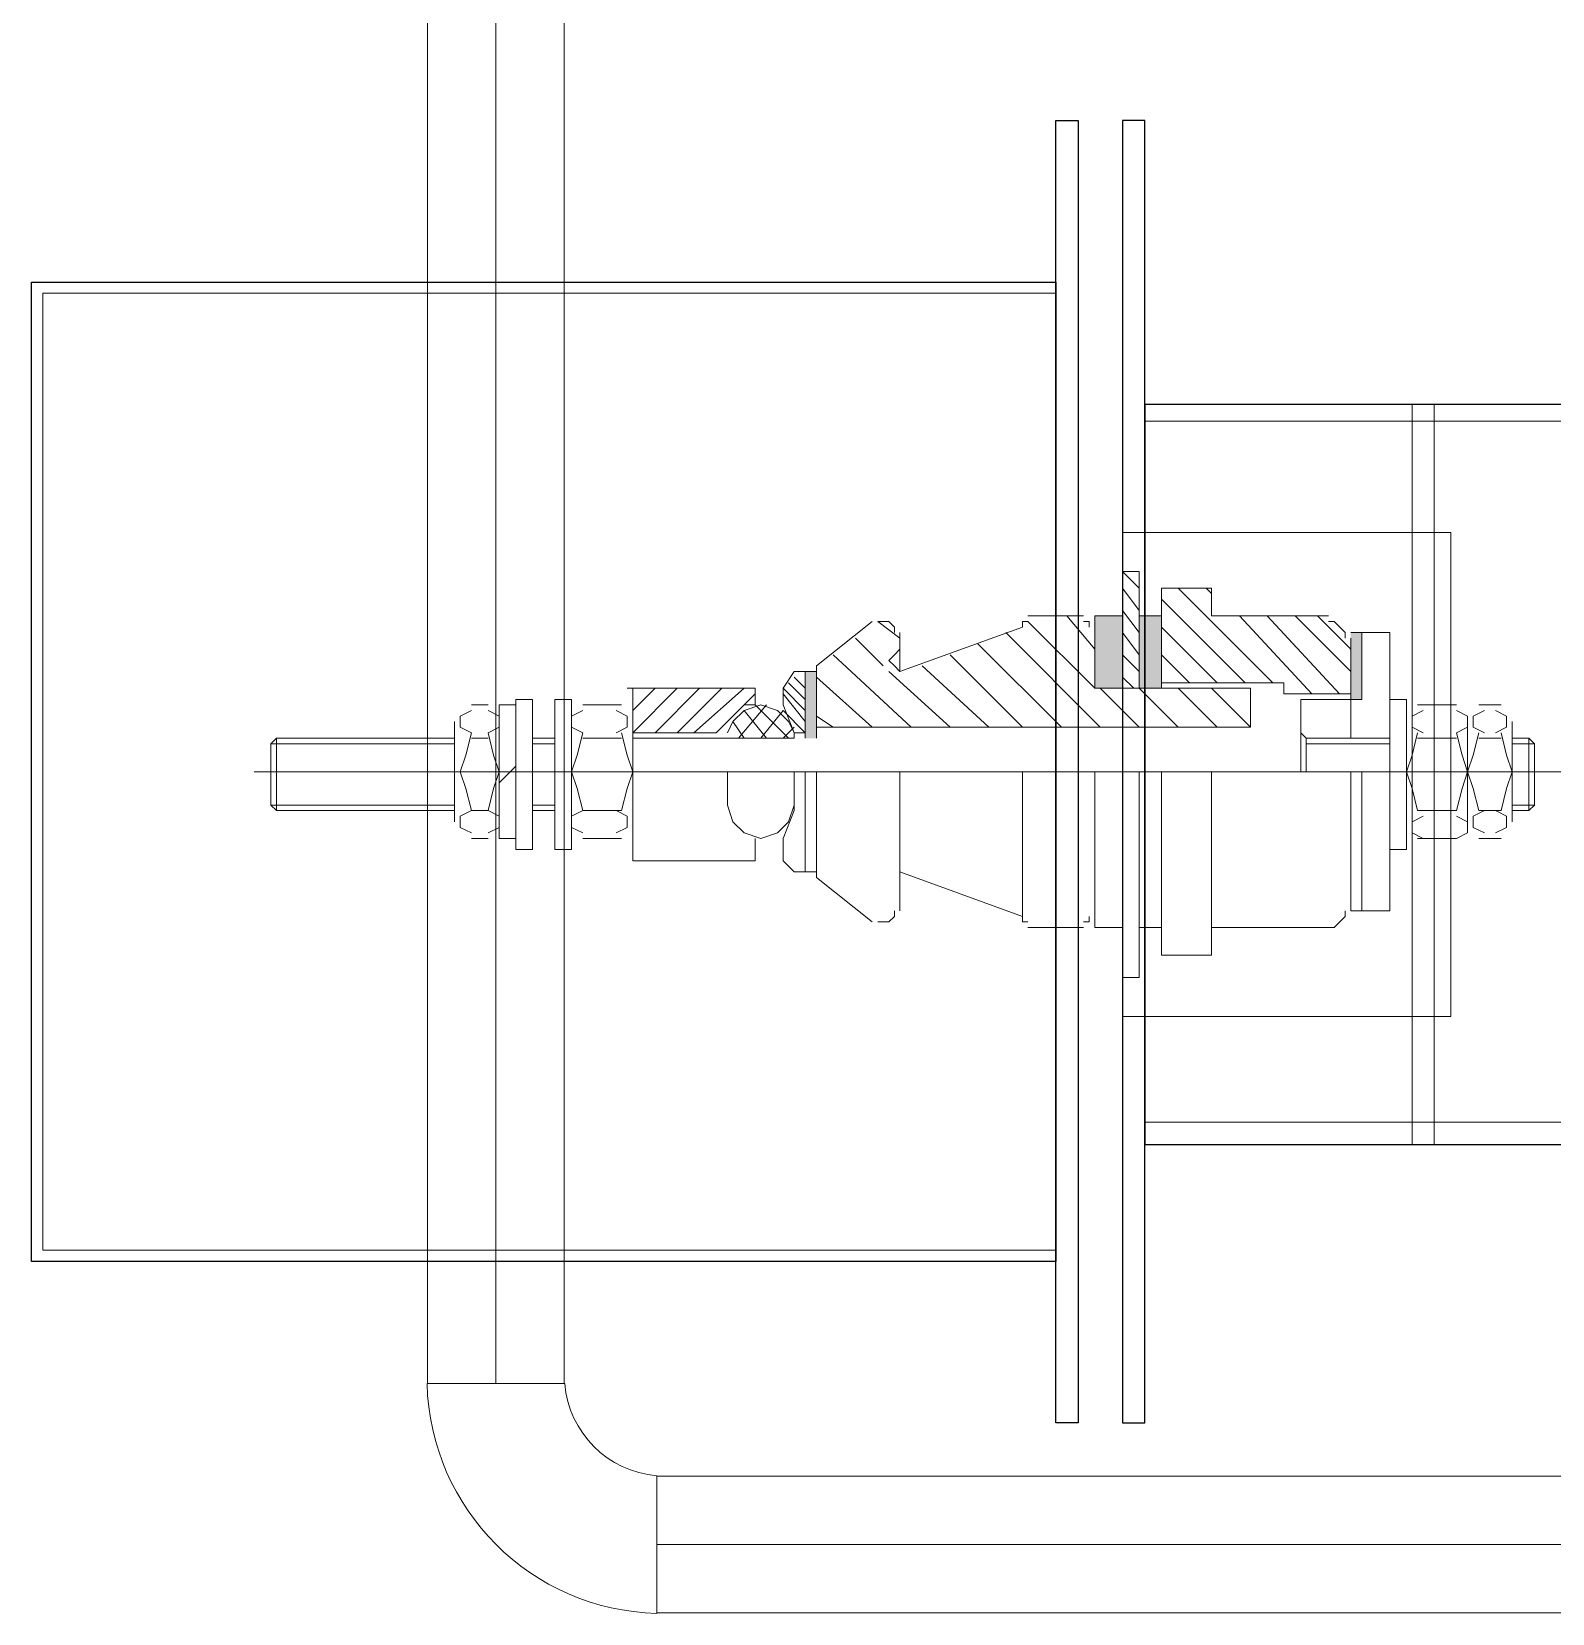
# Model space of a CAD drawing. Header units: metres. Extents: x 531759 to 532310, y 2674774 to 2675087.
# Drawn here: x 532121.2839 to 532121.6618, y 2674973.4716 to 2674973.8647 of the extents above; entities that cross this region are included whole.
import ezdxf

# ---------------------------------------------------------------- set-up
doc = ezdxf.new("R2010")
doc.units = ezdxf.units.M
doc.header["$MEASUREMENT"] = 0
doc.linetypes.add('CENTER2', pattern=[1.125, 0.75, -0.125, 0.125, -0.125])
doc.layers.add('IDT', color=7, linetype='Continuous')

# ---------------------------------------------------------------- blocks, each defined once
blk = doc.blocks.new('IDT')
at = {"layer": 'IDT', "transparency": 33554559}
for points in [[(16.62837719873895, 14.05317057925515), (16.63114349957803, 14.05317057925515), (16.63114349957803, 14.06976838429057), (16.62837719873895, 14.06976838429057)], [(16.49282845761562, 14.04348852631767), (16.4955947584547, 14.04348852631767), (16.4955947584547, 14.06008633135332), (16.49282845761562, 14.06008633135332)], [(16.54262187272187, 14.03933907505882), (16.54815447440049, 14.03933907505882), (16.54815447440049, 14.05732003051401), (16.54262187272187, 14.05732003051401)], [(16.55230392565934, 14.03933907505882), (16.55921967775774, 14.03933907505882), (16.55921967775774, 14.05732003051401), (16.55230392565934, 14.05732003051401)]]:
    blk.add_hatch(color=0, dxfattribs=at).paths.add_polyline_path(points)
at = {"layer": 'IDT', "color": 0, "lineweight": 0}
for p, q in [((16.66803310315734, 14.28718017940048), (15.83537647722895, 14.28718017940048)), ((16.66803310315734, 14.28718017940048), (15.83537647722895, 14.28718017940048)), ((16.66803310315734, 14.28728017940045), (16.66803310315734, 14.2530801794004)), ((16.66803310315734, 14.28728017940045), (16.66803310315734, 14.2530801794004)), ((16.66803310315734, 14.25318017940037), (15.02803310315747, 14.25318017940037)), ((16.66803310315734, 14.25318017940037), (15.02803310315747, 14.25318017940037)), ((16.69093310315728, 14.23018017940024), (16.72513310315733, 14.23018017940024)), ((16.69093310315728, 14.23018017940024), (16.72513310315733, 14.23018017940024)), ((16.69103310315748, 13.13762258859663), (16.69103310315748, 14.23018017940024)), ((16.69103310315748, 13.13762258859663), (16.69103310315748, 14.23018017940024)), ((16.72503310315713, 10.36062258859727), (16.72503310315713, 14.23018017940024)), ((16.72503310315713, 10.36062258859727), (16.72503310315713, 14.23018017940024))]:
    blk.add_line(p, q, dxfattribs=at)
at = {"layer": 'IDT', "color": 0, "linetype": 'CENTER2', "lineweight": 0, "ltscale": 500}
for p, q in [((16.66803310315734, 14.27018017940043), (15.83547647637104, 14.27018017940043)), ((16.66803310315734, 14.27018017940043), (15.83547647637104, 14.27018017940043)), ((16.70803310315731, 10.36062258859727), (16.70803310315731, 14.23018017940024)), ((16.70803310315731, 10.36062258859727), (16.70803310315731, 14.23018017940024))]:
    blk.add_line(p, q, dxfattribs=at)
at = {"layer": 'IDT', "color": 0, "lineweight": 25}
for p, q in [((16.55230392565934, 14.2398958859045), (16.54677109345565, 14.2398958859045)), ((16.54677109345565, 14.2398958859045), (16.54677109345565, 13.91623868771205)), ((16.55230392565934, 13.91623868771205), (16.55230392565934, 14.2398958859045)), ((16.56336935954167, 13.91623868771205), (16.56336935954167, 14.2398958859045)), ((16.56336935954167, 14.2398958859045), (16.56890173069476, 14.2398958859045)), ((16.56890173069476, 14.2398958859045), (16.56890173069476, 13.91623868771205)), ((16.56890173069476, 13.95635004988128), (16.56890173069476, 14.1997845237355)), ((16.56890173069476, 14.1997845237355), (16.823401407906, 14.1997845237355)), ((16.823401407906, 14.1997845237355), (16.823401407906, 13.95635004988128)), ((16.54677132398072, 14.1707383649233), (16.29227164676993, 14.1707383649233)), ((16.54677132398072, 13.98677935911303), (16.54677132398072, 14.1707383649233)), ((16.29227164676993, 13.98677935911303), (16.54677132398072, 13.98677935911303)), ((16.823401407906, 13.95635004988128), (16.56890173069476, 13.95635004988128)), ((16.54677109345565, 13.91623868771205), (16.55230392565934, 13.91623868771205)), ((16.56890173069476, 13.91623868771205), (16.56336935954167, 13.91623868771205))]:
    blk.add_line(p, q, dxfattribs=at)
at = {"layer": 'IDT', "color": 0, "lineweight": 13}
for p, q in [((16.56890173069476, 13.95911635072059), (16.56890173069476, 14.19701822289619)), ((16.56890173069476, 14.19701822289619), (16.82063510706692, 14.19701822289619)), ((16.82063510706692, 14.19701822289619), (16.82063510706692, 13.95911635072059)), ((16.47484750216043, 13.98677935911303), (16.47484750216043, 14.1707383649233)), ((16.48038010383905, 13.98677935911303), (16.48038010383905, 14.1707383649233)), ((16.54677132398072, 14.16520576324467), (16.29227164676993, 14.16520576324467)), ((16.54677132398072, 13.99092881037188), (16.54677132398072, 14.16520576324467)), ((16.38217642404541, 14.07806728680828), (16.45133394502662, 14.07806728680828)), ((16.29227164676993, 13.99092881037188), (16.54677132398072, 13.99092881037188)), ((16.82063510706692, 13.95911635072059), (16.56890173069476, 13.95911635072059))]:
    blk.add_line(p, q, dxfattribs=at)
at = {"layer": 'IDT', "color": 0, "lineweight": 20}
for p, q in [((16.47069805090158, 14.01859181876455), (16.47069805090158, 14.13892590527178)), ((16.47069805090158, 14.13892590527178), (16.54677132398072, 14.13892590527178)), ((16.54677109345565, 14.01859181876455), (16.54677109345565, 14.13892590527178)), ((16.54677109345565, 14.13892590527178), (16.55230392565934, 14.13892590527178)), ((16.55230392565934, 14.13892590527178), (16.55230392565934, 14.01859181876455)), ((16.54677132398072, 14.01859181876455), (16.47069805090158, 14.01859181876455)), ((16.55230392565934, 14.01859181876455), (16.54677109345565, 14.01859181876455))]:
    blk.add_line(p, q, dxfattribs=at)
at = {"layer": 'IDT', "color": 0, "lineweight": 15}
for p, q in [((16.54815447440049, 14.07806728680828), (16.54815447440049, 14.12924385233453)), ((16.54815447440049, 14.12924385233453), (16.55230392565934, 14.12924385233453)), ((16.55230392565934, 14.12924385233453), (16.55230392565934, 14.07806728680828)), ((16.53155666936507, 14.1237112506559), (16.5301735189453, 14.1237112506559)), ((16.5301735189453, 14.1237112506559), (16.5301735189453, 14.12232810023636)), ((16.54123872230255, 14.1237112506559), (16.53155666936507, 14.1237112506559)), ((16.54262187272187, 14.1237112506559), (16.54123872230255, 14.1237112506559)), ((16.54262187272187, 14.12232810023636), (16.54262187272187, 14.1237112506559)), ((16.5301735189453, 14.12232810023636), (16.5301735189453, 14.07806728680828)), ((16.54262187272187, 14.07806728680828), (16.54262187272187, 14.12232810023636)), ((16.49974420971355, 14.11679549855796), (16.49697790887447, 14.11402919771865)), ((16.50112736013332, 14.11679549855796), (16.49974420971355, 14.11679549855796)), ((16.52879036852599, 14.11679549855796), (16.50112736013332, 14.11679549855796)), ((16.5301735189453, 14.11679549855796), (16.52879036852599, 14.11679549855796)), ((16.5301735189453, 14.1181786489775), (16.5301735189453, 14.11679549855796)), ((16.54815447440049, 14.11679549855796), (16.54262187272187, 14.11679549855796)), ((16.54262187272187, 14.11679549855796), (16.54262187272187, 14.07806728680828)), ((16.55230392565934, 14.11679549855796), (16.55921967775774, 14.11679549855796)), ((16.55921967775774, 14.11679549855796), (16.55921967775774, 14.11402919771865)), ((16.56198597859682, 14.11541234813819), (16.56060282817705, 14.11541234813819)), ((16.56060282817705, 14.11541234813819), (16.56060282817705, 14.11402919771865)), ((16.56198597859682, 14.11679549855796), (16.57581748279316, 14.11679549855796)), ((16.57720063321247, 14.11541234813819), (16.57581748279316, 14.11541234813819)), ((16.57720063321247, 14.11402919771865), (16.57720063321247, 14.11541234813819)), ((16.61039624328376, 14.11541234813819), (16.60901309286399, 14.11402919771865)), ((16.61316254412284, 14.11541234813819), (16.61039624328376, 14.11541234813819)), ((16.62837719873895, 14.10434714478117), (16.61454569454261, 14.11541234813819)), ((16.48591270551722, 14.04348852631767), (16.48591270551722, 14.11264604729911)), ((16.48591270551722, 14.11264604729911), (16.49282845761562, 14.11264604729911)), ((16.49282845761562, 14.11264604729911), (16.4955947584547, 14.11264604729911)), ((16.49282845761562, 14.11264604729911), (16.49282845761562, 14.07806728680828)), ((16.4955947584547, 14.11264604729911), (16.4955947584547, 14.07806728680828)), ((16.49697790887447, 14.11402919771865), (16.49697790887447, 14.11264604729911)), ((16.55921967775774, 14.11402919771865), (16.55921967775774, 14.07806728680828)), ((16.60762994244422, 14.10296399436163), (16.57720063321247, 14.11402919771865)), ((16.57720063321247, 14.11402919771865), (16.57720063321247, 14.07806728680828)), ((16.60762994244422, 14.11264604729911), (16.60762994244422, 14.07806728680828)), ((16.60901309286399, 14.11402919771865), (16.60901309286399, 14.11264604729911)), ((16.62837719873895, 14.07806728680828), (16.62837719873895, 14.10434714478117)), ((16.63114349957803, 14.10296399436163), (16.62837719873895, 14.10296399436163)), ((16.62837719873895, 14.10296399436163), (16.62837719873895, 14.07806728680828)), ((16.63114349957803, 14.07806728680828), (16.63114349957803, 14.10296399436163)), ((16.63390980041711, 14.10296399436163), (16.63114349957803, 14.10296399436163)), ((16.63667610125665, 14.10019769352232), (16.63390980041711, 14.10296399436163)), ((16.63667610125665, 14.09466509184392), (16.63667610125665, 14.10019769352232)), ((16.64359185335459, 14.09466509184392), (16.64359185335459, 14.10019769352232)), ((16.64359185335459, 14.10019769352232), (16.67402116258634, 14.10019769352232)), ((16.67402116258634, 14.10019769352232), (16.67402116258634, 14.05732003051401)), ((16.48591270551722, 14.09743139268301), (16.48176325425837, 14.09743139268301)), ((16.48176325425837, 14.09743139268301), (16.48176325425837, 14.06008633135332)), ((16.48591270551722, 14.09743139268301), (16.48591270551722, 14.06008633135332)), ((16.48591270551722, 14.06008633135332), (16.48591270551722, 14.09743139268301)), ((16.6933852684613, 14.09743139268301), (16.68923581720244, 14.09743139268301)), ((16.68923581720244, 14.09743139268301), (16.68923581720244, 14.06008633135332)), ((16.6933852684613, 14.09743139268301), (16.6933852684613, 14.06008633135332)), ((16.6933852684613, 14.06008633135332), (16.6933852684613, 14.09743139268301)), ((16.70306732139878, 14.09743139268301), (16.69891787013992, 14.09743139268301)), ((16.69891787013992, 14.09743139268301), (16.69891787013992, 14.06008633135332)), ((16.70306732139878, 14.07668413638874), (16.70306732139878, 14.09743139268301)), ((16.70306732139878, 14.09743139268301), (16.70306732139878, 14.06008633135332)), ((16.45963284754433, 14.09328194142415), (16.45686654670524, 14.09189879100461)), ((16.45686654670524, 14.09189879100461), (16.45686654670524, 14.0891324901653)), ((16.45824969712501, 14.09466509184392), (16.46378229880318, 14.09466509184392)), ((16.46516544922295, 14.09189879100461), (16.46239914838387, 14.09328194142415)), ((16.46516544922295, 14.0891324901653), (16.46516544922295, 14.09189879100461)), ((16.46931490048181, 14.09466509184392), (16.46654859964272, 14.09328194142415)), ((16.46654859964272, 14.09328194142415), (16.46654859964272, 14.09051564058507)), ((16.46654859964272, 14.09189879100461), (16.46654859964272, 14.06561893303171)), ((16.47899695341928, 14.09466509184392), (16.46931490048181, 14.09466509184392)), ((16.48038010383905, 14.09328194142415), (16.47761380299951, 14.09466509184392)), ((16.48038010383905, 14.09051564058507), (16.48038010383905, 14.09328194142415)), ((16.63390980041711, 14.08774933974576), (16.63667610125665, 14.09466509184392)), ((16.63805925167642, 14.09328194142415), (16.63529295083688, 14.09051564058507)), ((16.64220870293528, 14.09466509184392), (16.63805925167642, 14.09328194142415)), ((16.64635815419413, 14.09328194142415), (16.64220870293528, 14.09466509184392)), ((16.64912445503322, 14.09051564058507), (16.64635815419413, 14.09328194142415)), ((16.6781706138452, 14.09328194142415), (16.67540431300611, 14.09189879100461)), ((16.67540431300611, 14.09189879100461), (16.67540431300611, 14.0891324901653)), ((16.67678746342588, 14.09466509184392), (16.68646951636291, 14.09466509184392)), ((16.68923581720244, 14.09189879100461), (16.68646951636291, 14.09328194142415)), ((16.68923581720244, 14.0891324901653), (16.68923581720244, 14.09189879100461)), ((16.70721677265763, 14.09466509184392), (16.70306732139878, 14.09466509184392)), ((16.70721677265763, 14.06146948177286), (16.70721677265763, 14.09466509184392)), ((16.70998307349672, 14.09328194142415), (16.70721677265763, 14.09189879100461)), ((16.70721677265763, 14.09189879100461), (16.70721677265763, 14.0891324901653)), ((16.70998307349672, 14.09466509184392), (16.71413252475557, 14.09466509184392)), ((16.71689882559465, 14.09189879100461), (16.71413252475557, 14.09328194142415)), ((16.71689882559465, 14.0891324901653), (16.71689882559465, 14.09189879100461)), ((16.4499507946073, 14.08636618932621), (16.45133394502662, 14.08774933974576)), ((16.45133394502662, 14.08774933974576), (16.45133394502662, 14.06976838429057)), ((16.45133394502662, 14.08774933974576), (16.45548339628547, 14.08774933974576)), ((16.45548339628547, 14.09051564058507), (16.45548339628547, 14.06561893303171)), ((16.45686654670524, 14.0891324901653), (16.45963284754433, 14.08774933974576)), ((16.45824969712501, 14.08774933974576), (16.45686654670524, 14.08221673806713)), ((16.46378229880318, 14.08774933974576), (16.45824969712501, 14.08774933974576)), ((16.46239914838387, 14.08774933974576), (16.46516544922295, 14.0891324901653)), ((16.46516544922295, 14.08221673806713), (16.46378229880318, 14.08774933974576)), ((16.46654859964272, 14.09051564058507), (16.46931490048181, 14.0891324901653)), ((16.46931490048181, 14.08774933974576), (16.46793175006204, 14.08221673806713)), ((16.47899695341928, 14.08774933974576), (16.46931490048181, 14.08774933974576)), ((16.47761380299951, 14.0891324901653), (16.48038010383905, 14.09051564058507)), ((16.48038010383905, 14.08221673806713), (16.47899695341928, 14.08774933974576)), ((16.63529295083688, 14.09051564058507), (16.63390980041711, 14.08636618932621)), ((16.63390980041711, 14.07806728680828), (16.63390980041711, 14.08774933974576)), ((16.65050760545299, 14.08636618932621), (16.64912445503322, 14.09051564058507)), ((16.67540431300611, 14.0891324901653), (16.6781706138452, 14.08774933974576)), ((16.67540431300611, 14.08221673806713), (16.67678746342588, 14.08774933974576)), ((16.67678746342588, 14.08774933974576), (16.68646951636291, 14.08774933974576)), ((16.68646951636291, 14.08774933974576), (16.68923581720244, 14.0891324901653)), ((16.68785266678267, 14.08221673806713), (16.68646951636291, 14.08774933974576)), ((16.68923581720244, 14.09051564058507), (16.68923581720244, 14.06561893303171)), ((16.6933852684613, 14.08774933974576), (16.69891787013992, 14.08774933974576)), ((16.70721677265763, 14.09051564058507), (16.70721677265763, 14.06561893303171)), ((16.70721677265763, 14.0891324901653), (16.70998307349672, 14.08774933974576)), ((16.70998307349672, 14.08774933974576), (16.70859992307695, 14.08221673806713)), ((16.70998307349672, 14.08774933974576), (16.71413252475557, 14.08774933974576)), ((16.71413252475557, 14.08774933974576), (16.71689882559465, 14.0891324901653)), ((16.71551567517534, 14.08221673806713), (16.71413252475557, 14.08774933974576)), ((16.71828197601442, 14.09051564058507), (16.71828197601442, 14.06561893303171)), ((16.71828197601442, 14.08774933974576), (16.76254278944251, 14.08774933974576)), ((16.76254278944251, 14.06976838429057), (16.76254278944251, 14.08774933974576)), ((16.76254278944251, 14.08774933974576), (16.76392593986228, 14.08636618932621)), ((16.4499507946073, 14.07115153471034), (16.4499507946073, 14.08636618932621)), ((16.63390980041711, 14.08636618932621), (16.63390980041711, 14.07806728680828)), ((16.65050760545299, 14.07806728680828), (16.65050760545299, 14.08636618932621)), ((16.76392593986228, 14.08636618932621), (16.76392593986228, 14.07115153471034)), ((16.45686654670524, 14.08221673806713), (16.45548339628547, 14.07806728680828)), ((16.46654859964272, 14.07806728680828), (16.46516544922295, 14.08221673806713)), ((16.46793175006204, 14.08221673806713), (16.46654859964272, 14.07806728680828)), ((16.48176325425837, 14.07806728680828), (16.48038010383905, 14.08221673806713)), ((16.67402116258634, 14.07806728680828), (16.67540431300611, 14.08221673806713)), ((16.68923581720244, 14.07806728680828), (16.68785266678267, 14.08221673806713)), ((16.70721677265763, 14.08083358764759), (16.70306732139878, 14.07668413638874)), ((16.70859992307695, 14.08221673806713), (16.70721677265763, 14.07806728680828)), ((16.71689882559465, 14.07806728680828), (16.71551567517534, 14.08221673806713)), ((16.45548339628547, 14.07806728680828), (16.45686654670524, 14.07391783554942)), ((16.46516544922295, 14.07391783554942), (16.46654859964272, 14.07806728680828)), ((16.46654859964272, 14.07806728680828), (16.46793175006204, 14.07391783554942)), ((16.48038010383905, 14.07391783554942), (16.48176325425837, 14.07806728680828)), ((16.48591270551722, 14.07806728680828), (16.67402116258634, 14.07806728680828)), ((16.50665996181195, 14.06976838429057), (16.50665996181195, 14.07806728680828)), ((16.50804311223126, 14.07806728680828), (16.50804311223126, 14.06008633135332)), ((16.67540431300611, 14.07391783554942), (16.67402116258634, 14.07806728680828)), ((16.68785266678267, 14.07391783554942), (16.68923581720244, 14.07806728680828)), ((16.70721677265763, 14.07806728680828), (16.70859992307695, 14.07391783554942)), ((16.71551567517534, 14.07391783554942), (16.71689882559465, 14.07806728680828)), ((16.45686654670524, 14.07391783554942), (16.45824969712501, 14.06838523387103)), ((16.46378229880318, 14.06838523387103), (16.46516544922295, 14.07391783554942)), ((16.46793175006204, 14.07391783554942), (16.46931490048181, 14.06838523387103)), ((16.47899695341928, 14.06838523387103), (16.48038010383905, 14.07391783554942)), ((16.67678746342588, 14.06838523387103), (16.67540431300611, 14.07391783554942)), ((16.68646951636291, 14.06838523387103), (16.68785266678267, 14.07391783554942)), ((16.70859992307695, 14.07391783554942), (16.70998307349672, 14.06838523387103)), ((16.71413252475557, 14.06838523387103), (16.71551567517534, 14.07391783554942)), ((16.45133394502662, 14.06976838429057), (16.4499507946073, 14.07115153471034)), ((16.45133394502662, 14.06976838429057), (16.45548339628547, 14.06976838429057)), ((16.45963284754433, 14.06838523387103), (16.45686654670524, 14.06700208345126)), ((16.45824969712501, 14.06976838429057), (16.46378229880318, 14.06976838429057)), ((16.46516544922295, 14.06700208345126), (16.46239914838387, 14.06838523387103)), ((16.46931490048181, 14.06838523387103), (16.46654859964272, 14.06700208345126)), ((16.46931490048181, 14.06976838429057), (16.47899695341928, 14.06976838429057)), ((16.48038010383905, 14.06700208345126), (16.47761380299951, 14.06838523387103)), ((16.48591270551722, 14.07115153471034), (16.50665996181195, 14.07115153471034)), ((16.48591270551722, 14.06976838429057), (16.50665996181195, 14.06976838429057)), ((16.4955947584547, 14.04487167673744), (16.4955947584547, 14.06976838429057)), ((16.50804311223126, 14.06838523387103), (16.50665996181195, 14.06976838429057)), ((16.62837719873895, 14.05317057925515), (16.62837719873895, 14.06976838429057)), ((16.62837719873895, 14.06976838429057), (16.62837719873895, 14.05178742883538)), ((16.63114349957803, 14.06976838429057), (16.63114349957803, 14.05317057925515)), ((16.63114349957803, 14.06838523387103), (16.63390980041711, 14.06838523387103)), ((16.65050760545299, 14.06976838429057), (16.63390980041711, 14.06976838429057)), ((16.63390980041711, 14.06976838429057), (16.63390980041711, 14.06838523387103)), ((16.63390980041711, 14.06976838429057), (16.67402116258634, 14.06976838429057)), ((16.63390980041711, 14.06838523387103), (16.63529295083688, 14.06561893303171)), ((16.63390980041711, 14.06838523387103), (16.63667610125665, 14.06146948177286)), ((16.64635815419413, 14.06146948177286), (16.65327390629207, 14.06838523387103)), ((16.64912445503322, 14.06561893303171), (16.65050760545299, 14.06838523387103)), ((16.65327390629207, 14.06838523387103), (16.67402116258634, 14.06838523387103)), ((16.6781706138452, 14.06838523387103), (16.67540431300611, 14.06700208345126)), ((16.67678746342588, 14.06976838429057), (16.68646951636291, 14.06976838429057)), ((16.68923581720244, 14.06700208345126), (16.68646951636291, 14.06838523387103)), ((16.6933852684613, 14.06976838429057), (16.69891787013992, 14.06976838429057)), ((16.70998307349672, 14.06838523387103), (16.70721677265763, 14.06700208345126)), ((16.70998307349672, 14.06976838429057), (16.71413252475557, 14.06976838429057)), ((16.71689882559465, 14.06700208345126), (16.71413252475557, 14.06838523387103)), ((16.71828197601442, 14.06976838429057), (16.76254278944251, 14.06976838429057)), ((16.76392593986228, 14.07115153471034), (16.76254278944251, 14.06976838429057)), ((16.45686654670524, 14.06700208345126), (16.45686654670524, 14.06423578261217)), ((16.45686654670524, 14.06423578261217), (16.45963284754433, 14.0628526321924)), ((16.46239914838387, 14.0628526321924), (16.46516544922295, 14.06423578261217)), ((16.46516544922295, 14.06423578261217), (16.46516544922295, 14.06700208345126)), ((16.46654859964272, 14.06700208345126), (16.46654859964272, 14.06423578261217)), ((16.46654859964272, 14.06423578261217), (16.46931490048181, 14.0628526321924)), ((16.47761380299951, 14.0628526321924), (16.48038010383905, 14.06423578261217)), ((16.48038010383905, 14.06423578261217), (16.48038010383905, 14.06700208345126)), ((16.5218746164276, 14.06700208345126), (16.52049146600783, 14.06700208345126)), ((16.52049146600783, 14.06700208345126), (16.52049146600783, 14.06561893303171)), ((16.52049146600783, 14.06561893303171), (16.52049146600783, 14.05870318093355)), ((16.62837719873895, 14.06700208345126), (16.5218746164276, 14.06700208345126)), ((16.63529295083688, 14.06561893303171), (16.63805925167642, 14.0628526321924)), ((16.64635815419413, 14.0628526321924), (16.64912445503322, 14.06561893303171)), ((16.67540431300611, 14.06700208345126), (16.67540431300611, 14.06423578261217)), ((16.67540431300611, 14.06423578261217), (16.6781706138452, 14.0628526321924)), ((16.68646951636291, 14.0628526321924), (16.68923581720244, 14.06423578261217)), ((16.68923581720244, 14.06423578261217), (16.68923581720244, 14.06700208345126)), ((16.70721677265763, 14.06700208345126), (16.70721677265763, 14.06423578261217)), ((16.70721677265763, 14.06423578261217), (16.70998307349672, 14.0628526321924)), ((16.71413252475557, 14.0628526321924), (16.71689882559465, 14.06423578261217)), ((16.71689882559465, 14.06423578261217), (16.71689882559465, 14.06700208345126)), ((16.45824969712501, 14.06146948177286), (16.46378229880318, 14.06146948177286)), ((16.46931490048181, 14.06146948177286), (16.47899695341928, 14.06146948177286)), ((16.48176325425837, 14.06008633135332), (16.48591270551722, 14.06008633135332)), ((16.50804311223126, 14.06008633135332), (16.49282845761562, 14.06008633135332)), ((16.49282845761562, 14.06008633135332), (16.49282845761562, 14.04348852631767)), ((16.63667610125665, 14.06146948177286), (16.63667610125665, 14.05732003051401)), ((16.63805925167642, 14.0628526321924), (16.64220870293528, 14.06146948177286)), ((16.64220870293528, 14.06146948177286), (16.64635815419413, 14.0628526321924)), ((16.64359185335459, 14.05732003051401), (16.64359185335459, 14.06146948177286)), ((16.64359185335459, 14.06146948177286), (16.64635815419413, 14.06146948177286)), ((16.67678746342588, 14.06146948177286), (16.68646951636291, 14.06146948177286)), ((16.68923581720244, 14.06008633135332), (16.6933852684613, 14.06008633135332)), ((16.69891787013992, 14.06008633135332), (16.70306732139878, 14.06008633135332)), ((16.70306732139878, 14.06008633135332), (16.70306732139878, 14.06146948177286)), ((16.70306732139878, 14.06146948177286), (16.70721677265763, 14.06146948177286)), ((16.70998307349672, 14.06146948177286), (16.71413252475557, 14.06146948177286)), ((16.4955947584547, 14.05870318093355), (16.51219256349012, 14.05870318093355)), ((16.51219256349012, 14.05870318093355), (16.51219256349012, 14.05593688009446)), ((16.51219256349012, 14.05593688009446), (16.54262187272187, 14.05593688009424)), ((16.52049146600783, 14.05870318093355), (16.52049146600783, 14.05732003051401)), ((16.52049146600783, 14.05732003051401), (16.5218746164276, 14.05732003051401)), ((16.5218746164276, 14.05732003051401), (16.55783652733797, 14.05732003051401)), ((16.54262187272187, 14.05732003051401), (16.54262187272187, 14.03380647338042)), ((16.54262187272187, 14.05593688009424), (16.54262187272187, 14.03933907505882)), ((16.54815447440049, 14.0282738717018), (16.54815447440049, 14.05732003051401)), ((16.55230392565934, 14.05732003051401), (16.55230392565934, 14.0282738717018)), ((16.55783652733797, 14.05732003051401), (16.55921967775774, 14.05732003051401)), ((16.55921967775774, 14.05732003051401), (16.55921967775774, 14.05593688009424)), ((16.55921967775774, 14.05593688009424), (16.55921967775774, 14.04210537589813)), ((16.63667610125665, 14.05732003051401), (16.63390980041711, 14.05317057925515)), ((16.67402116258634, 14.05732003051401), (16.64359185335459, 14.05732003051401)), ((16.60762994244422, 14.05317057925515), (16.57720063321247, 14.04210537589813)), ((16.60901309286399, 14.05178742883538), (16.60762994244422, 14.05317057925515)), ((16.60762994244422, 14.05317057925515), (16.60762994244422, 14.04348852631767)), ((16.63114349957803, 14.05317057925515), (16.62837719873895, 14.05317057925515)), ((16.63390980041711, 14.05317057925515), (16.63114349957803, 14.05317057925515)), ((16.60762994244422, 14.04763797757653), (16.60901309286399, 14.0490211279963)), ((16.61039624328376, 14.05040427841584), (16.60901309286399, 14.05178742883538)), ((16.60901309286399, 14.0490211279963), (16.61039624328376, 14.05040427841584)), ((16.62837719873895, 14.05178742883538), (16.61454569454261, 14.04072222547836)), ((16.49697790887447, 14.04487167673744), (16.49697790887447, 14.04348852631767)), ((16.49282845761562, 14.04348852631767), (16.48591270551722, 14.04348852631767)), ((16.4955947584547, 14.04348852631767), (16.49282845761562, 14.04348852631767)), ((16.49697790887447, 14.04348852631767), (16.49974420971355, 14.04072222547836)), ((16.49974420971355, 14.04072222547836), (16.50112736013332, 14.04072222547836)), ((16.55921967775774, 14.04210537589813), (16.55921967775774, 14.03933907505882)), ((16.56060282817705, 14.04210537589813), (16.56060282817705, 14.04072222547836)), ((16.56060282817705, 14.04072222547836), (16.56198597859682, 14.04072222547836)), ((16.57720063321247, 14.04072222547836), (16.57581748279316, 14.04072222547836)), ((16.57720063321247, 14.04210537589813), (16.57720063321247, 14.04072222547836)), ((16.60901309286399, 14.04348852631767), (16.60901309286399, 14.04210537589813)), ((16.60901309286399, 14.04210537589813), (16.61039624328376, 14.04072222547836)), ((16.61039624328376, 14.04072222547836), (16.61316254412284, 14.04072222547836)), ((16.52879036852599, 14.03933907505882), (16.50112736013332, 14.03933907505882)), ((16.5301735189453, 14.03933907505882), (16.52879036852599, 14.03933907505882)), ((16.5301735189453, 14.03795592463928), (16.5301735189453, 14.03933907505882)), ((16.5301735189453, 14.03380647338042), (16.5301735189453, 14.03795592463928)), ((16.54262187272187, 14.03933907505882), (16.54815447440049, 14.03933907505882)), ((16.55921967775774, 14.03933907505882), (16.55230392565934, 14.03933907505882)), ((16.56198597859682, 14.03933907505882), (16.57581748279316, 14.03933907505882)), ((16.5301735189453, 14.03242332296065), (16.5301735189453, 14.03380647338042)), ((16.53155666936507, 14.03242332296065), (16.5301735189453, 14.03242332296065)), ((16.54123872230255, 14.03242332296065), (16.53155666936507, 14.03242332296065)), ((16.54262187272187, 14.03242332296065), (16.54123872230255, 14.03242332296065)), ((16.54262187272187, 14.03380647338042), (16.54262187272187, 14.03242332296065)), ((16.55230392565934, 14.0282738717018), (16.54815447440049, 14.0282738717018))]:
    blk.add_line(p, q, dxfattribs=at)
at = {"layer": 'IDT', "color": 0, "lineweight": 5}
for p, q in [((16.4499507946073, 14.08636618932621), (16.45548339628547, 14.08636618932621)), ((16.6933852684613, 14.08636618932621), (16.69891787013992, 14.08636618932621)), ((16.71828197601442, 14.08636618932621), (16.76392593986228, 14.08636618932621)), ((16.44580134334845, 14.07806728680828), (16.76807539112113, 14.07806728680828)), ((16.48452955509791, 14.07806728680828), (16.51219256349012, 14.07806728680828)), ((16.54677132398072, 14.07806728680828), (16.49144530719585, 14.07806728680828)), ((16.6325266499978, 14.07806728680828), (16.62699404831918, 14.07806728680828)), ((16.63805925167642, 14.07806728680828), (16.62976034915826, 14.07806728680828)), ((16.6518907558723, 14.07806728680828), (16.6325266499978, 14.07806728680828)), ((16.64220870293528, 14.07806728680828), (16.67678746342588, 14.07806728680828)), ((16.67125486174726, 14.07806728680828), (16.69200211804153, 14.07806728680828)), ((16.4499507946073, 14.07115153471034), (16.45548339628547, 14.07115153471034)), ((16.6933852684613, 14.07115153471034), (16.69891787013992, 14.07115153471034)), ((16.71828197601442, 14.07115153471034), (16.76392593986228, 14.07115153471034))]:
    blk.add_line(p, q, dxfattribs=at)
at = {"layer": 'IDT', "color": 0, "lineweight": 9}
for p, q in [((16.63114349957803, 14.06838523387103), (16.63667610125665, 14.0628526321924)), ((16.63390980041711, 14.06700208345126), (16.63667610125665, 14.06976838429057)), ((16.64359185335459, 14.06146948177286), (16.63529295083688, 14.06976838429057)), ((16.63667610125665, 14.0628526321924), (16.64220870293528, 14.06976838429057)), ((16.64082555251551, 14.06146948177286), (16.64774130461345, 14.06976838429057)), ((16.64635815419413, 14.0628526321924), (16.64082555251551, 14.06976838429057)), ((16.64359185335459, 14.05870318093355), (16.65327390629207, 14.06838523387103)), ((16.64912445503322, 14.06561893303171), (16.64635815419413, 14.06976838429057)), ((16.64635815419413, 14.05732003051401), (16.6588065079707, 14.06838523387103)), ((16.6518907558723, 14.05732003051401), (16.66295595922955, 14.06838523387103)), ((16.65742335755093, 14.05732003051401), (16.66848856090817, 14.06838523387103)), ((16.66295595922955, 14.05732003051401), (16.67402116258634, 14.06838523387103)), ((16.52049146600783, 14.06700208345126), (16.5301735189453, 14.05732003051401)), ((16.52879036852599, 14.06700208345126), (16.53847242146301, 14.05732003051401)), ((16.53847242146301, 14.06700208345126), (16.54815447440049, 14.05732003051401)), ((16.54815447440049, 14.06700208345126), (16.55783652733797, 14.05732003051401)), ((16.55783652733797, 14.06700208345126), (16.58135008447178, 14.04348852631767)), ((16.56751858027545, 14.06700208345126), (16.58826583656972, 14.04625482715699)), ((16.57720063321247, 14.06700208345126), (16.59518158866766, 14.0490211279963)), ((16.58549953573063, 14.06700208345126), (16.60209734076605, 14.05178742883538)), ((16.59518158866766, 14.06700208345126), (16.61039624328376, 14.05317057925515)), ((16.60486364160514, 14.06700208345126), (16.62422774748009, 14.0490211279963)), ((16.61454569454261, 14.06700208345126), (16.62837719873895, 14.05455372967469)), ((16.62422774748009, 14.06700208345126), (16.62837719873895, 14.06423578261217)), ((16.63114349957803, 14.06561893303171), (16.63667610125665, 14.05870318093355)), ((16.63114349957803, 14.0628526321924), (16.63667610125665, 14.05732003051401)), ((16.63114349957803, 14.06008633135332), (16.63529295083688, 14.05593688009424)), ((16.66848856090817, 14.05732003051401), (16.67402116258634, 14.0628526321924)), ((16.49836105929424, 14.05870318093355), (16.51634201474897, 14.03933907505882)), ((16.50527681139218, 14.05870318093355), (16.52325776684737, 14.03933907505882)), ((16.51495886432966, 14.05593688009446), (16.53847242146301, 14.03242332296065)), ((16.5218746164276, 14.05593688009446), (16.54262187272187, 14.03518962379997)), ((16.52879036852599, 14.05593688009446), (16.54262187272187, 14.04210537589813)), ((16.53570612062393, 14.05593688009446), (16.54262187272187, 14.0490211279963)), ((16.54262187272187, 14.05593688009446), (16.54262187272187, 14.05455372967469)), ((16.54953762482026, 14.05732003051401), (16.55230392565934, 14.05455372967469)), ((16.55921967775774, 14.05732003051401), (16.57581748279316, 14.04072222547836)), ((16.63114349957803, 14.05732003051401), (16.63390980041711, 14.05455372967469)), ((16.67402116258634, 14.05732003051401), (16.67540431300611, 14.05732003051401)), ((16.4955947584547, 14.05317057925515), (16.50942626265103, 14.03933907505882)), ((16.54815447440049, 14.05317057925515), (16.55230392565934, 14.0490211279963)), ((16.63114349957803, 14.05455372967469), (16.63114349957803, 14.05317057925515)), ((16.54815447440049, 14.0490211279963), (16.55230392565934, 14.04348852631767)), ((16.61177939370353, 14.05178742883538), (16.61869514580147, 14.04487167673744)), ((16.4955947584547, 14.04763797757653), (16.50389366097241, 14.03933907505882)), ((16.55921967775774, 14.04763797757653), (16.56613542985568, 14.03933907505882)), ((16.60762994244422, 14.04487167673744), (16.61316254412284, 14.04072222547836)), ((16.54815447440049, 14.04348852631767), (16.55230392565934, 14.03795592463928)), ((16.54815447440049, 14.03795592463928), (16.55230392565934, 14.03242332296065)), ((16.5301735189453, 14.03380647338042), (16.53155666936507, 14.03242332296065)), ((16.54815447440049, 14.03242332296065), (16.55230392565934, 14.0282738717018))]:
    blk.add_line(p, q, dxfattribs=at)
at = {"layer": 'IDT', "color": 0, "lineweight": 0}
for centre, radius, start, end in [((16.66658897135156, 14.22873604759445), 0.05856194058918285, 1.413051639551083, 88.58694837348044), ((16.66658897135156, 14.22873604759445), 0.05856194058918285, 1.413051639551083, 88.58694837348044), ((16.66595714118856, 14.22810421743191), 0.02506208878668662, 4.751411562231694, 85.24858843778138), ((16.66595714118856, 14.22810421743191), 0.02506208878668662, 4.751411562231694, 85.24858843778138)]:
    blk.add_arc(centre, radius, start, end, dxfattribs=at)

msp = doc.modelspace()

# ---------------------------------------------------------------- block references
at = {"layer": 'IDT', "color": 8, "rotation": 180}
msp.add_blockref('IDT', (532138.1072843674, 2674987.758854317), dxfattribs=at)

doc.saveas('drawing.dxf')
